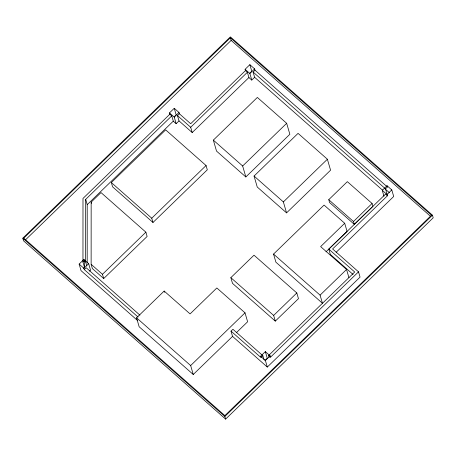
<?xml version="1.0" encoding="UTF-8"?>
<svg xmlns="http://www.w3.org/2000/svg" width="456" height="456" viewBox="0 0 456 456"><rect width="100%" height="100%" fill="white"/><g stroke="black" fill="none" stroke-linecap="round" stroke-linejoin="round"><path stroke-width="0.68" d="M83.511 268.27L84.497 267.313L82.963 262.04L82.992 198.451L169.866 114.199L169.489 112.9L174.249 108.283L179.008 112.484L179.385 113.778L190.676 123.741L245.476 70.6L245.1 69.301L249.859 64.684L254.619 68.879L255.001 70.178L387.406 187.006L385.497 188.852L387.03 194.125M84.497 267.313L84.497 260.952M86.805 265.933L85.654 261.978L85.688 199.363L171.769 115.881L169.866 114.199M87.193 262.987L87.216 204.636L85.688 199.363M91.132 264.292L91.16 202.128L101.004 192.58L145.88 232.178L147.123 236.447L103.7 278.559L92.374 268.561L91.132 264.292L102.463 274.29L103.7 278.559M22.8 238.197L230.377 36.885L432.436 215.169L433.2 217.803L225.623 419.115L23.564 240.831L22.8 238.197L224.859 416.482L225.623 419.115M23.752 238.157L230.377 37.762L431.484 215.209L224.859 415.598L23.752 238.157L24.134 239.474M25.542 239.799L231.141 40.402L230.377 37.762M174.124 116.827L176.159 114.855L174.249 108.283M179.385 113.778L177.481 115.624L179.014 120.897L176.153 123.673L174.249 117.101L179.008 112.484M87.216 204.636L173.297 121.153L171.769 115.881M111.338 182.554L165.659 129.874L206.066 165.528L207.303 169.803L152.988 222.477L112.581 186.823L111.338 182.554L151.745 218.207L152.988 222.477M247.38 72.276L248.913 77.554L192.21 132.542L190.676 127.27L247.38 72.276L245.476 70.6M249.227 73.718L251.769 71.25L249.859 64.684M255.001 70.178L253.091 72.025L254.625 77.298L251.769 80.074L249.859 73.501L254.619 68.879M137.501 320.471L81.048 270.659L79.139 264.087L83.898 259.464L88.658 263.665L90.567 270.237L89.615 271.16M82.963 262.04L84.28 260.764L83.898 259.464M213.34 140.123L257.355 97.436L286.67 123.302L289.856 134.275L245.841 176.962L216.526 151.09L213.34 140.123L242.655 165.99L245.841 176.962M138.1 317.074L84.274 269.581L83.898 268.288L88.658 263.665M84.274 269.581L86.178 267.735L139.918 315.153M151.745 218.207L206.066 165.528M102.463 274.29L145.88 232.178M242.655 165.99L286.67 123.302M254.055 176.05L298.07 133.363L327.385 159.23L330.572 170.196L286.562 212.884L257.241 187.017L254.055 176.05L283.37 201.917L286.562 212.884M264.007 359.647L262.861 355.691L232.913 329.266L231.01 331.119L232.537 336.391L193.253 374.496L139.148 326.758L136.555 317.821L164.16 291.048L190.078 313.916L216.839 287.964L245.02 312.833L247.614 321.771L236.47 332.578M283.37 201.917L327.385 159.23M230.839 277.658L254.003 255.189L296.816 292.963L298.469 298.663L275.304 321.127L232.492 283.353L230.839 277.658L273.651 315.432L275.304 321.127M328.742 199.694L347.347 181.648L372.085 203.473L372.911 206.323L354.306 224.363L329.568 202.538L328.742 199.694L353.48 221.519L354.306 224.363M273.543 254.083L320.089 295.146L322.449 303.268L275.903 262.2L273.543 254.083L324.073 205.075L344.702 223.275L347.062 231.397L326 251.815M193.253 374.496L190.654 365.558L245.02 312.833M344.702 223.275L320.636 246.61L346.554 269.479L348.914 277.601M383.98 196.245L382.265 190.329L387.03 185.712L391.789 189.907L393.699 196.479L336.175 252.265M353.48 221.519L372.085 203.473M353.069 274.478L330.326 254.408L328.793 249.136L385.497 194.148L387.4 195.823L332.606 248.97L358.524 271.839L360.052 277.111L267.301 367.063L232.537 336.391M387.4 195.823L387.024 194.53L391.789 189.907M273.651 315.432L296.816 292.963M320.089 295.146L346.554 269.479M231.01 331.119L260.952 357.538L260.575 356.244L265.341 351.622L270.157 355.874L270.533 357.168L358.524 271.839M261.43 357.077L262.861 355.691M269.205 357.47L268.63 355.492L354.711 272.004L328.793 249.136M264.868 360.502L267.25 358.194L265.341 351.622M267.301 367.063L265.392 360.491L270.157 355.874M224.859 416.482L432.436 215.169M231.141 40.402L430.646 216.435M253.091 72.025L385.497 188.852M385.16 188.949L389.43 192.711M254.625 77.298L382.761 190.357M245.1 69.301L249.859 73.501M382.265 190.329L387.024 194.53M248.913 77.554L251.769 80.074M177.481 115.624L190.676 127.27M179.014 120.897L192.21 132.542M169.489 112.9L174.249 117.101M173.297 121.153L176.153 123.673M268.63 355.492L270.533 357.168M260.575 356.244L265.392 360.491M84.28 260.764L85.654 261.978M79.139 264.087L83.898 268.288M136.555 317.821L190.654 365.558M387.03 185.712L387.406 187.006M164.16 291.048L164.53 292.325M91.16 202.128L91.513 203.347"/></g></svg>
